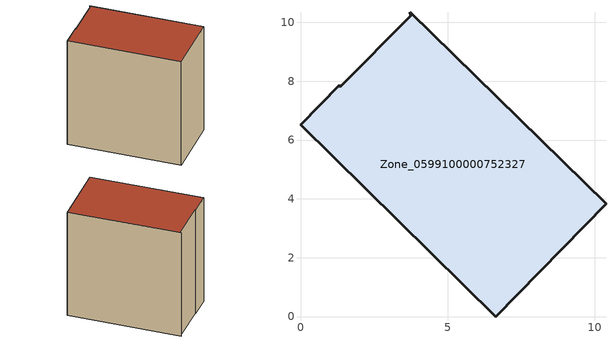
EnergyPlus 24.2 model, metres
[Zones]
Zone_0599100000752327
 floor ground (C_G): 3.73,10.34 10.38,3.83 6.63,0 0,6.51 1.32,7.86 1.36,7.81 3.74,10.22 z0.96
 wall outside (C_F): 10.38,3.83 3.73,10.34 3.74,10.22 1.36,7.81 1.32,7.86 0,6.51 6.63,0 10.38,3.83 z0.96:10.4
 roof outside (C_R): 6.63,0 10.38,3.83 3.73,10.34 3.74,10.22 1.36,7.81 1.32,7.86 0,6.51 z10.4
[BUILDING]
Pand.0599100000752327: North Axis=0; Terrain=City; Loads Convergence Tolerance Value=0.04; Temperature Convergence Tolerance Value=0.4; Solar Distribution=FullExterior; Maximum Number of Warmup Days=25; Minimum Number of Warmup Days=1
[Site:Location]
Rotterdam.The.Hague.AP_ZH_NLD Design_Conditions: Latitude=51.96; Longitude=4.45; Time Zone=1; Elevation=-4.5
[SITE:GROUNDTEMPERATURE:BUILDINGSURFACE]
18, 18, 18, 18, 18, 18, 18, 18, 18, 18, 18, 18
[MATERIAL] Thermal Absorptance=0.9; Solar Absorptance=0.7; Visible Absorptance=0.7
Name | Roughness | Thickness | Conductivity | Density | Specific Heat
G.TI.2006-2014 | MediumSmooth | 0.15 | 0.06 | 540 | 1210
F.TI.2006-2014 | Rough | 0.3 | 0.12 | 1920 | 840
R.TI.2006-2014 | MediumRough | 0.2 | 0.08 | 1500 | 1000
[CONSTRUCTION]
C_G: G.TI.2006-2014
C_F: F.TI.2006-2014
C_R: R.TI.2006-2014
[ZONE]
Zone_0599100000752327: Type=1; Multiplier=1; Ceiling Height=Autocalculate; Volume=Autocalculate; Floor Area=autocalculate; Part of Total Floor Area=Yes
[ZONEINFILTRATION:DESIGNFLOWRATE]
Infil_Zone_0599100000752327: Zone or ZoneList or Space or SpaceList=Zone_0599100000752327; Schedule=AlwaysOn; Design Flow Rate Calculation Method=Flow/Area; Flow Rate per Floor Area=0.0015; Constant Term Coefficient=1; Temperature Term Coefficient=0; Velocity Term Coefficient=0; Velocity Squared Term Coefficient=0
[HVACTEMPLATE:ZONE:IDEALLOADSAIRSYSTEM]
Zone_0599100000752327: Maximum Heating Supply Air Temperature=50; Minimum Cooling Supply Air Temperature=13; Maximum Heating Supply Air Humidity Ratio=0.0156; Minimum Cooling Supply Air Humidity Ratio=0.0077; Heating Limit=NoLimit; Cooling Limit=NoLimit; Dehumidification Control Type=ConstantSensibleHeatRatio; Cooling Sensible Heat Ratio=0.7; Dehumidification Setpoint=60; Humidification Control Type=None; Humidification Setpoint=30; Outdoor Air Method=None; Outdoor Air Flow Rate per Person=0.00944; Outdoor Air Flow Rate per Zone Floor Area=0; Outdoor Air Flow Rate per Zone=0; Demand Controlled Ventilation Type=None; Outdoor Air Economizer Type=NoEconomizer; Heat Recovery Type=None; Sensible Heat Recovery Effectiveness=0.7; Latent Heat Recovery Effectiveness=0.65
[ZONECONTROL:THERMOSTAT]
ThermostatControl_Zone_0599100000752327: Zone or ZoneList=Zone_0599100000752327; Control Type Schedule=DualSetpointControlType; Control 1=Thermostat_Zone_0599100000752327; Temperature Difference Between Cutout And Setpoint=0
[THERMOSTATSETPOINT:DUALSETPOINT]
Thermostat_Zone_0599100000752327: Heating Setpoint Temperature Schedule=HeatingSetpoint_Zone_0599100000752327; Cooling Setpoint Temperature Schedule=CoolingSetpoint_Zone_0599100000752327
[SCHEDULE:COMPACT]
HeatingSetpoint_Zone_0599100000752327: Through: 12/31, For: AllDays, Until: 24:00, 21
CoolingSetpoint_Zone_0599100000752327: Through: 12/31, For: AllDays, Until: 24:00, 24
DualSetpointControlType: Through: 12/31, For: AllDays, Until: 24:00, 4
AlwaysOn: Through: 12/31, For: AllDays, Until: 24:00, 1
